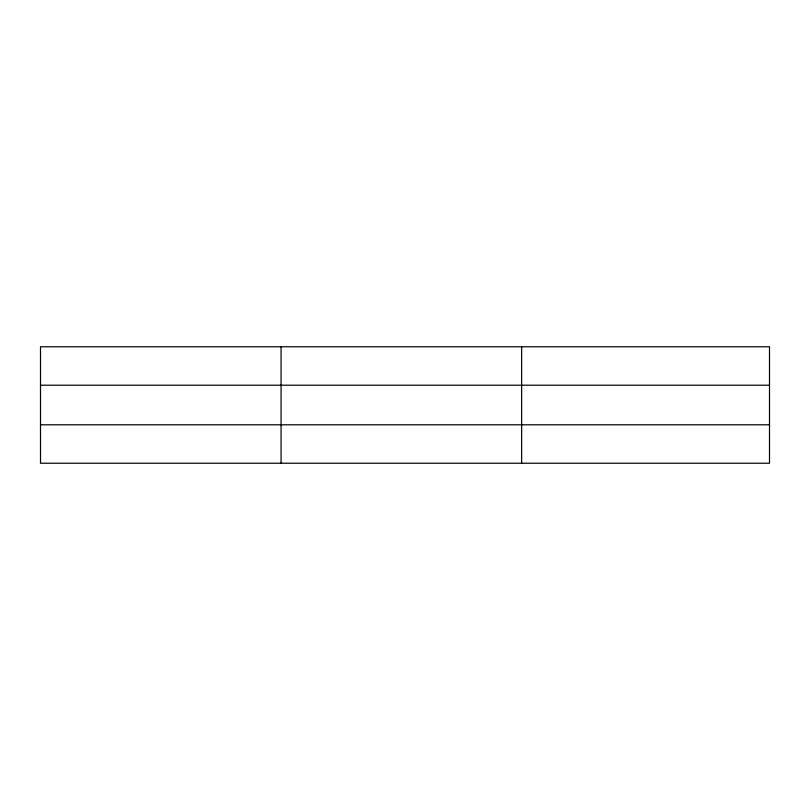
<?xml version="1.0" encoding="UTF-8"?>
<svg xmlns="http://www.w3.org/2000/svg" width="810" height="810" viewBox="0 0 810 810"><rect width="100%" height="100%" fill="white"/><g stroke="black" fill="none" stroke-linecap="round" stroke-linejoin="round"><path stroke-width="1.21" d="M281.07 463.229L281.07 346.771M521.64 463.229L521.64 346.771M769.5 385.206L769.5 346.771L40.5 346.771L40.5 463.229L769.5 463.229L769.5 385.206L40.5 385.206M40.5 424.794L769.5 424.794"/></g></svg>
